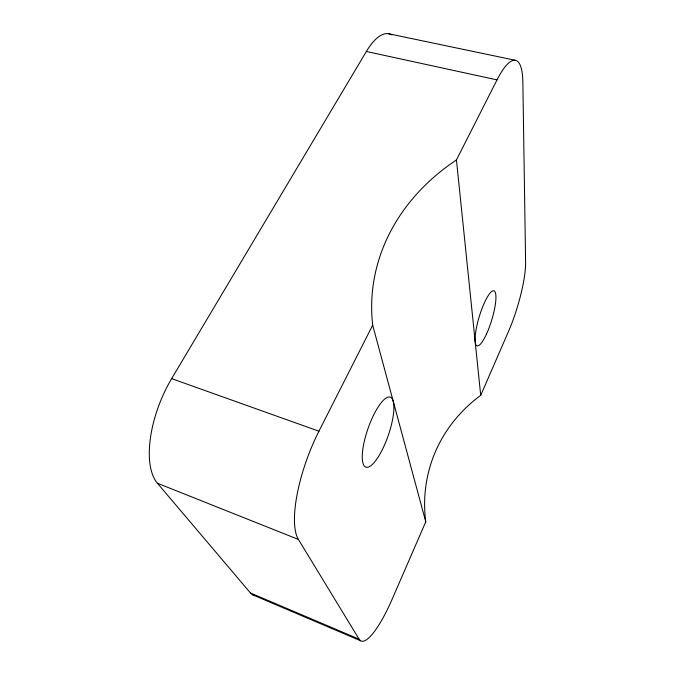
<?xml version="1.0" encoding="UTF-8"?>
<svg xmlns="http://www.w3.org/2000/svg" width="675" height="675" viewBox="0 0 675 675"><rect width="100%" height="100%" fill="white"/><g stroke="black" fill="none" stroke-linecap="round" stroke-linejoin="round"><path stroke-width="1.01" d="M366.373 51.477L497.019 79.886A70.453 17.862 -75.9 0 1 522.855 82.097L525.606 262.195A53.696 11.205 -73.2 0 1 508.503 331.442L480.718 395.364A158.245 144.501 15.8 0 0 425.765 521.826L392.099 599.299A62.843 14.462 -69.3 0 1 359.125 639.2L250.493 593.013L157.41 483.241A78.494 35.758 -68.4 0 1 171.644 378.633L366.373 51.477A67.525 24.865 -77.8 0 1 391.77 34.898M359.125 639.2L298.401 539.435A82.553 26.114 -69.8 0 1 318.938 431.207L372.684 325.173A236.275 193.75 3.4 0 1 456.443 159.933L497.019 79.886M388.648 33.75L515.261 60.277M171.644 378.633L318.938 431.207M157.41 483.241L298.401 539.435M252.661 594.818L360.593 640.744M372.684 325.173L425.765 521.826M456.443 159.933L480.718 395.364M255.234 595.637A60.472 20.309 -67.8 0 1 250.493 593.013M486.464 334.1A28.755 6.455 -73 0 0 494.007 290.832A28.755 6.455 -73 0 0 476.027 329.957A28.755 6.455 -73 0 0 486.464 334.1M378.506 456.519A37.083 10.699 -70.8 0 0 391.542 397.946A37.083 10.699 -70.8 0 0 364.163 441.923A37.083 10.699 -70.8 0 0 378.506 456.519"/></g></svg>
